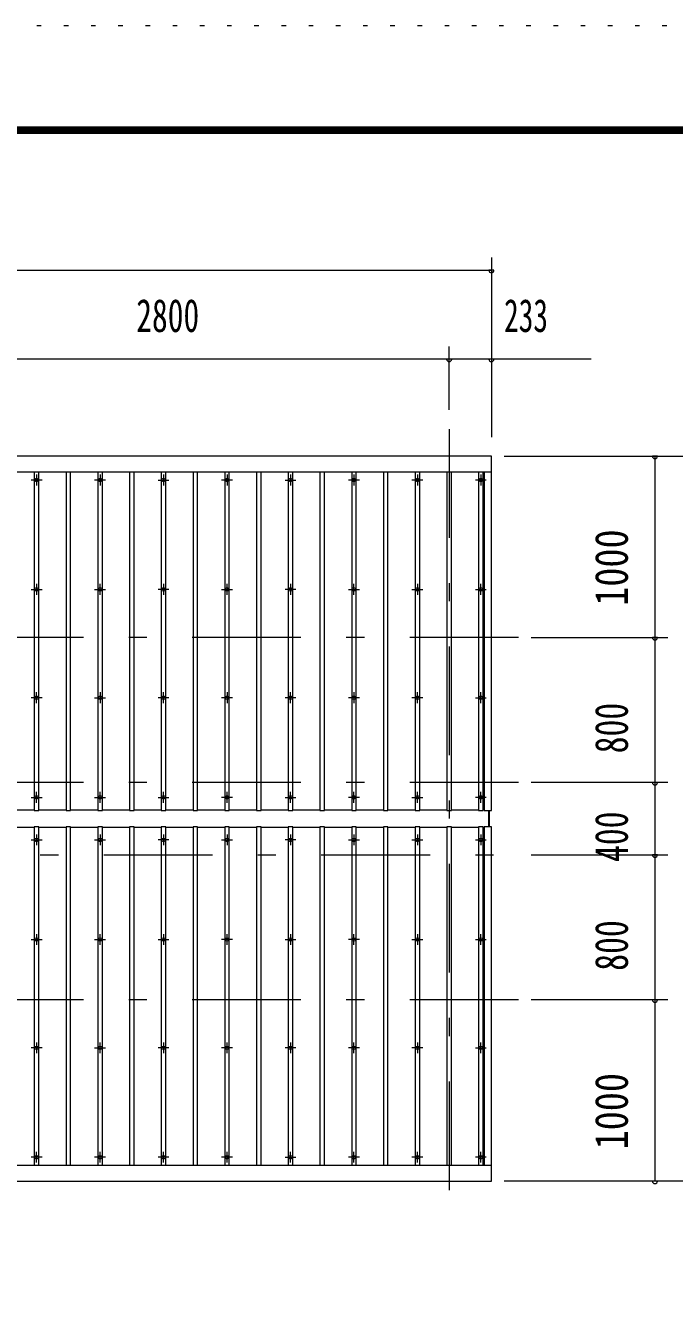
# Model space of a CAD drawing. Units: millimetres, scale not verified. Extents: x -32484 to 32484, y -14700 to 14700.
# Drawn here: x 292 to 3872, y 7701 to 14700 of the extents above; entities that cross this region are included whole.
import ezdxf
from ezdxf.enums import TextEntityAlignment as Align

# ---------------------------------------------------------------- set-up
doc = ezdxf.new("R2010")
doc.units = ezdxf.units.MM
doc.header["$LTSCALE"] = 50
doc.linetypes.add('USER3', pattern=[24, 12, -5, 2, -5])
doc.linetypes.add('USER4', pattern=[3, 0.5, -2.5])
for name, color, linetype, lineweight in [('0-2_1-0BOLD', 7, 'Continuous', 18), ('0-3_1-2CENTER', 3, 'USER3', 18), ('0-4_1-4THIN', 4, 'Continuous', 18), ('0-5_1-5DIM', 3, 'Continuous', 18), ('0-C_F-F', 5, 'Continuous', 18), ('0-D_F-E_J_ADD', 3, 'USER4', 18)]:
    doc.layers.add(name, color=color, linetype=linetype, lineweight=lineweight)
doc.styles.add('ＭＳ ゴシック', font='')
doc.styles.get('ＭＳ ゴシック').set_extended_font_data('MS Gothic')

msp = doc.modelspace()

# ---------------------------------------------------------------- linework, layer by layer
at = {"layer": '0-2_1-0BOLD'}
for p, q in [((-4954.28, 12236.05), (2861.71, 12236.05)), ((2845.71, 10367.39), (2845.71, 10277.69)), ((2851.71, 10277.69), (2851.71, 10367.39)), ((2861.71, 8409.03), (-4954.28, 8409.03))]:
    msp.add_line(p, q, dxfattribs=at)
for points in [[(2861.71, 12322.54), (-4954.28, 12322.54), (-4954.28, 10367.39), (-4914.28, 10367.39), (-4914.28, 12236.05)], [(2821.71, 12236.05), (2821.71, 10367.39), (2861.71, 10367.39), (2861.71, 12322.54)], [(-4914.28, 8409.03), (-4914.28, 10277.69), (-4954.28, 10277.69), (-4954.28, 8322.54), (2861.71, 8322.54)], [(2861.71, 8322.54), (2861.71, 10277.69), (2821.71, 10277.69), (2821.71, 8409.03)]]:
    msp.add_lwpolyline(points, dxfattribs=at)
for centre in [(353.71, 12191.11), (703.71, 12191.11), (1053.71, 12191.11), (1403.71, 12191.11), (1753.71, 12191.11), (2103.71, 12191.11), (2453.71, 12191.11), (2803.71, 12191.11), (353.71, 11587.41), (703.71, 11587.41), (1053.72, 11587.41), (1403.72, 11587.41), (1753.71, 11587.41), (2103.72, 11587.41), (2453.71, 11587.41), (2803.71, 11587.41), (353.71, 10989.62), (703.71, 10989.62), (1053.72, 10989.62), (1403.72, 10989.62), (1753.71, 10989.62), (2103.72, 10989.62), (2453.71, 10989.62), (2803.71, 10989.62), (353.71, 10439.93), (703.71, 10439.93), (1053.72, 10439.93), (1403.72, 10439.93), (1753.71, 10439.93), (2103.72, 10439.93), (2453.71, 10439.93), (2803.71, 10439.93), (353.71, 10205.15), (703.71, 10205.15), (1053.72, 10205.15), (1403.72, 10205.15), (1753.71, 10205.15), (2103.72, 10205.15), (2453.71, 10205.15), (2803.71, 10205.15), (353.71, 9655.46), (703.71, 9655.46), (1053.72, 9655.46), (1403.72, 9655.46), (1753.71, 9655.46), (2103.72, 9655.46), (2453.71, 9655.46), (2803.71, 9655.46), (353.71, 9057.68), (703.71, 9057.68), (1053.72, 9057.68), (1403.72, 9057.68), (1753.71, 9057.68), (2103.72, 9057.68), (2453.71, 9057.68), (2803.71, 9057.68), (353.71, 8453.97), (703.71, 8453.97), (1053.71, 8453.97), (1403.71, 8453.97), (1753.71, 8453.97), (2103.71, 8453.97), (2453.71, 8453.97), (2803.71, 8453.97)]:
    msp.add_circle(centre, 10, dxfattribs=at)
at = {"layer": '0-3_1-2CENTER'}
for p, q in [((2628.71, 12472.55), (2628.71, 8172.54)), ((383.71, 12191.11), (323.72, 12191.11)), ((353.71, 12221.12), (353.71, 12161.11)), ((733.71, 12191.11), (673.72, 12191.11)), ((703.71, 12221.12), (703.71, 12161.11)), ((1023.72, 12191.11), (1083.71, 12191.11)), ((1053.71, 12221.12), (1053.71, 12161.11)), ((1433.71, 12191.11), (1373.72, 12191.11)), ((1403.71, 12221.12), (1403.71, 12161.11)), ((1723.72, 12191.11), (1783.71, 12191.11)), ((1753.71, 12221.12), (1753.71, 12161.11)), ((2133.71, 12191.11), (2073.72, 12191.11)), ((2103.71, 12221.12), (2103.71, 12161.11)), ((2483.71, 12191.11), (2423.72, 12191.11)), ((2453.71, 12221.12), (2453.71, 12161.11)), ((2833.71, 12191.11), (2773.72, 12191.11)), ((2803.71, 12221.12), (2803.71, 12161.11)), ((323.72, 11587.41), (383.71, 11587.41)), ((353.71, 11617.41), (353.71, 11557.41)), ((673.72, 11587.41), (733.71, 11587.41)), ((703.71, 11557.41), (703.71, 11617.41)), ((1083.71, 11587.41), (1023.72, 11587.41)), ((1053.72, 11617.41), (1053.72, 11557.41)), ((1373.72, 11587.41), (1433.71, 11587.41)), ((1403.72, 11557.41), (1403.72, 11617.41)), ((1783.71, 11587.41), (1723.72, 11587.41)), ((1753.71, 11617.41), (1753.71, 11557.41)), ((2073.72, 11587.41), (2133.71, 11587.41)), ((2103.72, 11557.41), (2103.72, 11617.41)), ((2423.72, 11587.41), (2483.71, 11587.41)), ((2453.71, 11617.41), (2453.71, 11557.41)), ((2773.72, 11587.41), (2833.71, 11587.41)), ((2803.71, 11557.41), (2803.71, 11617.41)), ((3011.71, 11322.54), (-5276.29, 11322.54)), ((383.71, 10989.62), (323.72, 10989.62)), ((353.71, 10959.62), (353.71, 11019.63)), ((673.72, 10989.62), (733.71, 10989.62)), ((703.71, 11019.63), (703.71, 10959.62)), ((1083.71, 10989.62), (1023.72, 10989.62)), ((1053.72, 10959.62), (1053.72, 11019.63)), ((1433.71, 10989.62), (1373.72, 10989.62)), ((1403.72, 11019.63), (1403.72, 10959.62)), ((1783.71, 10989.62), (1723.72, 10989.62)), ((1753.71, 10959.62), (1753.71, 11019.63)), ((2133.71, 10989.62), (2073.72, 10989.62)), ((2103.72, 11019.63), (2103.72, 10959.62)), ((2483.71, 10989.62), (2423.72, 10989.62)), ((2453.71, 10959.62), (2453.71, 11019.63)), ((2773.72, 10989.62), (2833.71, 10989.62)), ((2803.71, 10959.62), (2803.71, 11019.63)), ((3011.71, 10522.54), (-5276.29, 10522.54)), ((323.72, 10439.93), (383.71, 10439.93)), ((353.71, 10409.93), (353.71, 10469.93)), ((673.72, 10439.93), (733.71, 10439.93)), ((703.71, 10409.93), (703.71, 10469.93)), ((1023.72, 10439.93), (1083.71, 10439.93)), ((1053.72, 10409.93), (1053.72, 10469.93)), ((1433.71, 10439.93), (1373.72, 10439.93)), ((1403.72, 10409.93), (1403.72, 10469.93)), ((1723.72, 10439.93), (1783.71, 10439.93)), ((1753.71, 10409.93), (1753.71, 10469.93)), ((2133.71, 10439.93), (2073.72, 10439.93)), ((2103.72, 10409.93), (2103.72, 10469.93)), ((2423.72, 10439.93), (2483.71, 10439.93)), ((2453.71, 10409.93), (2453.71, 10469.93)), ((2833.71, 10439.93), (2773.72, 10439.93)), ((2803.71, 10409.93), (2803.71, 10469.93)), ((353.71, 10235.15), (353.71, 10175.15)), ((703.71, 10235.15), (703.71, 10175.15)), ((1053.72, 10235.15), (1053.72, 10175.15)), ((1403.72, 10235.15), (1403.72, 10175.15)), ((1753.71, 10235.15), (1753.71, 10175.15)), ((2103.72, 10235.15), (2103.72, 10175.15)), ((2453.71, 10235.15), (2453.71, 10175.15)), ((2803.71, 10235.15), (2803.71, 10175.15)), ((323.72, 10205.15), (383.71, 10205.15)), ((673.72, 10205.15), (733.71, 10205.15)), ((1083.71, 10205.15), (1023.72, 10205.15)), ((1373.72, 10205.15), (1433.71, 10205.15)), ((1783.71, 10205.15), (1723.72, 10205.15)), ((2073.72, 10205.15), (2133.71, 10205.15)), ((2423.72, 10205.15), (2483.71, 10205.15)), ((2773.72, 10205.15), (2833.71, 10205.15)), ((-5276.29, 10122.54), (3011.71, 10122.54)), ((353.71, 9685.46), (353.71, 9625.46)), ((703.71, 9625.46), (703.71, 9685.46)), ((1053.72, 9685.46), (1053.72, 9625.46)), ((1403.72, 9625.46), (1403.72, 9685.46)), ((1753.71, 9685.46), (1753.71, 9625.46)), ((2103.72, 9625.46), (2103.72, 9685.46)), ((2453.71, 9685.46), (2453.71, 9625.46)), ((2803.71, 9625.46), (2803.71, 9685.46)), ((323.72, 9655.46), (383.71, 9655.46)), ((673.72, 9655.46), (733.71, 9655.46)), ((1023.72, 9655.46), (1083.71, 9655.46)), ((1433.71, 9655.46), (1373.72, 9655.46)), ((1723.72, 9655.46), (1783.71, 9655.46)), ((2133.71, 9655.46), (2073.72, 9655.46)), ((2423.72, 9655.46), (2483.71, 9655.46)), ((2773.72, 9655.46), (2833.71, 9655.46)), ((3011.71, 9322.54), (-5276.29, 9322.54)), ((383.71, 9057.68), (323.72, 9057.68)), ((353.71, 9087.67), (353.71, 9027.67)), ((673.72, 9057.68), (733.71, 9057.68)), ((703.71, 9027.67), (703.71, 9087.67)), ((1083.71, 9057.68), (1023.72, 9057.68)), ((1053.72, 9087.67), (1053.72, 9027.67)), ((1433.71, 9057.68), (1373.72, 9057.68)), ((1403.72, 9027.67), (1403.72, 9087.67)), ((1783.71, 9057.68), (1723.72, 9057.68)), ((1753.71, 9087.67), (1753.71, 9027.67)), ((2133.71, 9057.68), (2073.72, 9057.68)), ((2103.72, 9027.67), (2103.72, 9087.67)), ((2483.71, 9057.68), (2423.72, 9057.68)), ((2453.71, 9087.67), (2453.71, 9027.67)), ((2773.72, 9057.68), (2833.71, 9057.68)), ((2803.71, 9027.67), (2803.71, 9087.67)), ((353.71, 8423.96), (353.71, 8483.97)), ((703.71, 8423.96), (703.71, 8483.97)), ((1053.71, 8423.96), (1053.71, 8483.97)), ((1403.71, 8423.96), (1403.71, 8483.97)), ((1753.71, 8423.96), (1753.71, 8483.97)), ((2103.71, 8423.96), (2103.71, 8483.97)), ((2453.71, 8423.96), (2453.71, 8483.97)), ((2803.71, 8423.96), (2803.71, 8483.97)), ((383.71, 8453.97), (323.72, 8453.97)), ((733.71, 8453.97), (673.72, 8453.97)), ((1083.71, 8453.97), (1023.72, 8453.97)), ((1433.71, 8453.97), (1373.72, 8453.97)), ((1723.72, 8453.97), (1783.71, 8453.97)), ((2133.71, 8453.97), (2073.72, 8453.97)), ((2483.71, 8453.97), (2423.72, 8453.97)), ((2833.71, 8453.97), (2773.72, 8453.97))]:
    msp.add_line(p, q, dxfattribs=at)
at = {"layer": '0-4_1-4THIN'}
for p, q in [((191.22, 10371.64), (341.21, 10371.64)), ((366.22, 10371.64), (516.21, 10371.64)), ((541.22, 10371.64), (691.22, 10371.64)), ((716.22, 10371.64), (866.21, 10371.64)), ((891.21, 10371.64), (1041.21, 10371.64)), ((1066.22, 10371.64), (1216.22, 10371.64)), ((1241.22, 10371.64), (1391.21, 10371.64)), ((1416.21, 10371.64), (1566.21, 10371.64)), ((1591.22, 10371.64), (1741.21, 10371.64)), ((1766.22, 10371.64), (1916.22, 10371.64)), ((1941.21, 10371.64), (2091.21, 10371.64)), ((2116.22, 10371.64), (2266.21, 10371.64)), ((2291.22, 10371.64), (2441.21, 10371.64)), ((2466.22, 10371.64), (2616.21, 10371.64)), ((2641.21, 10371.64), (2791.21, 10371.64)), ((2816.21, 10371.64), (2821.71, 10371.64)), ((341.21, 10273.44), (191.22, 10273.44)), ((516.21, 10273.44), (366.22, 10273.44)), ((691.22, 10273.44), (541.22, 10273.44)), ((866.21, 10273.44), (716.22, 10273.44)), ((1041.21, 10273.44), (891.21, 10273.44)), ((1216.22, 10273.44), (1066.22, 10273.44)), ((1391.21, 10273.44), (1241.22, 10273.44)), ((1566.21, 10273.44), (1416.21, 10273.44)), ((1741.21, 10273.44), (1591.22, 10273.44)), ((1916.22, 10273.44), (1766.22, 10273.44)), ((2091.21, 10273.44), (1941.21, 10273.44)), ((2266.21, 10273.44), (2116.22, 10273.44)), ((2441.21, 10273.44), (2291.22, 10273.44)), ((2616.21, 10273.44), (2466.22, 10273.44)), ((2791.21, 10273.44), (2641.21, 10273.44)), ((2816.21, 10273.44), (2821.71, 10273.44))]:
    msp.add_line(p, q, dxfattribs=at)
for points in [[(341.21, 12236.05), (341.21, 10367.39), (366.21, 10367.39), (366.21, 12236.05)], [(516.21, 12236.05), (516.21, 10367.39), (541.22, 10367.39), (541.22, 12236.05)], [(691.22, 12236.05), (691.22, 10367.39), (716.22, 10367.39), (716.22, 12236.05)], [(866.21, 12236.05), (866.21, 10367.39), (891.21, 10367.39), (891.21, 12236.05)], [(1041.21, 12236.05), (1041.21, 10367.39), (1066.21, 10367.39), (1066.21, 12236.05)], [(1216.22, 12236.05), (1216.22, 10367.39), (1241.22, 10367.39), (1241.22, 12236.05)], [(1391.21, 12236.05), (1391.21, 10367.39), (1416.21, 10367.39), (1416.21, 12236.05)], [(1566.21, 12236.05), (1566.21, 10367.39), (1591.22, 10367.39), (1591.22, 12236.05)], [(1741.21, 12236.05), (1741.21, 10367.39), (1766.22, 10367.39), (1766.22, 12236.05)], [(1916.22, 12236.05), (1916.22, 10367.39), (1941.21, 10367.39), (1941.21, 12236.05)], [(2091.21, 12236.05), (2091.21, 10367.39), (2116.22, 10367.39), (2116.22, 12236.05)], [(2266.21, 12236.05), (2266.21, 10367.39), (2291.22, 10367.39), (2291.22, 12236.05)], [(2441.21, 12236.05), (2441.21, 10367.39), (2466.22, 10367.39), (2466.22, 12236.05)], [(2616.21, 12236.05), (2616.21, 10367.39), (2641.21, 10367.39), (2641.21, 12236.05)], [(2791.21, 12236.05), (2791.21, 10367.39), (2816.21, 10367.39), (2816.21, 12236.05)], [(366.21, 8409.03), (366.21, 10277.69), (341.21, 10277.69), (341.21, 8409.03)], [(541.22, 8409.03), (541.22, 10277.69), (516.21, 10277.69), (516.21, 8409.03)], [(716.22, 8409.03), (716.22, 10277.69), (691.22, 10277.69), (691.22, 8409.03)], [(891.21, 8409.03), (891.21, 10277.69), (866.21, 10277.69), (866.21, 8409.03)], [(1066.21, 8409.03), (1066.21, 10277.69), (1041.21, 10277.69), (1041.21, 8409.03)], [(1241.22, 8409.03), (1241.22, 10277.69), (1216.22, 10277.69), (1216.22, 8409.03)], [(1416.21, 8409.03), (1416.21, 10277.69), (1391.21, 10277.69), (1391.21, 8409.03)], [(1591.22, 8409.03), (1591.22, 10277.69), (1566.21, 10277.69), (1566.21, 8409.03)], [(1766.22, 8409.03), (1766.22, 10277.69), (1741.21, 10277.69), (1741.21, 8409.03)], [(1941.21, 8409.03), (1941.21, 10277.69), (1916.22, 10277.69), (1916.22, 8409.03)], [(2116.22, 8409.03), (2116.22, 10277.69), (2091.21, 10277.69), (2091.21, 8409.03)], [(2291.22, 8409.03), (2291.22, 10277.69), (2266.21, 10277.69), (2266.21, 8409.03)], [(2466.22, 8409.03), (2466.22, 10277.69), (2441.21, 10277.69), (2441.21, 8409.03)], [(2641.21, 8409.03), (2641.21, 10277.69), (2616.21, 10277.69), (2616.21, 8409.03)], [(2816.21, 8409.03), (2816.21, 10277.69), (2791.21, 10277.69), (2791.21, 8409.03)]]:
    msp.add_lwpolyline(points, dxfattribs=at)
at = {"layer": '0-5_1-5DIM'}
for p, q in [((2861.72, 13418.35), (2861.72, 12428.35)), ((-4954.28, 13348.35), (2861.72, 13348.35)), ((2875.72, 13348.35), (2847.72, 13348.35)), ((2628.72, 12578.35), (2628.72, 12928.35)), ((3411.22, 12858.35), (-5503.78, 12858.35)), ((2642.72, 12858.35), (2614.72, 12858.35)), ((2875.72, 12858.35), (2847.72, 12858.35)), ((2931.71, 12322.54), (4323.71, 12322.54)), ((3777.71, 12322.54), (3749.71, 12322.54)), ((3763.71, 12322.54), (3763.71, 11322.54)), ((3081.71, 11322.54), (3833.71, 11322.54)), ((3777.71, 11322.54), (3749.71, 11322.54)), ((3763.71, 11322.54), (3763.71, 10522.54)), ((3833.71, 10522.54), (3081.71, 10522.54)), ((3777.71, 10522.54), (3749.71, 10522.54)), ((3763.71, 10522.54), (3763.71, 10122.54)), ((3081.71, 10122.54), (3833.71, 10122.54)), ((3777.71, 10122.54), (3749.71, 10122.54)), ((3763.71, 10122.54), (3763.71, 9322.54)), ((3833.71, 9322.54), (3081.71, 9322.54)), ((3777.71, 9322.54), (3749.71, 9322.54)), ((3763.71, 9322.54), (3763.71, 8322.54)), ((4323.71, 8322.54), (2931.71, 8322.54)), ((3777.71, 8322.54), (3749.71, 8322.54))]:
    msp.add_line(p, q, dxfattribs=at)
for centre in [(2861.72, 13348.35), (2628.72, 12858.35), (2861.72, 12858.35), (3763.71, 12322.54), (3763.71, 11322.54), (3763.71, 10522.54), (3763.71, 10122.54), (3763.71, 9322.54), (3763.71, 8322.54)]:
    msp.add_arc(centre, 14, 180, 0, dxfattribs=at)
at = {"layer": '0-C_F-F'}
for points in [[(31784.26, 14140), (31784.26, -14000), (-8395.74, -14000), (-8395.74, 14140)], [(31780.76, 14136.5), (-8392.24, 14136.5), (-8392.24, -13996.5), (31780.76, -13996.5)], [(31777.26, 14133), (31777.26, -13993), (-8388.74, -13993), (-8388.74, 14133)], [(31773.76, 14129.5), (31773.76, -13989.5), (-8385.24, -13989.5), (-8385.24, 14129.5)], [(31770.26, 14126), (31770.26, -13986), (-8381.74, -13986), (-8381.74, 14126)], [(31766.76, 14122.5), (31766.76, -13982.5), (-8378.24, -13982.5), (-8378.24, 14122.5)], [(31763.26, 14119), (-8374.74, 14119), (-8374.74, -13979), (31763.26, -13979)], [(31759.76, 14115.5), (-8371.24, 14115.5), (-8371.24, -13975.5), (31759.76, -13975.5)], [(31756.26, 14112), (31756.26, -13972), (-8367.74, -13972), (-8367.74, 14112)], [(31752.76, 14108.5), (-8364.24, 14108.5), (-8364.24, -13968.5), (31752.76, -13968.5)], [(31749.26, 14105), (31749.26, -13965), (-8360.74, -13965), (-8360.74, 14105)]]:
    msp.add_lwpolyline(points, close=True, dxfattribs=at)
at = {"layer": '0-D_F-E_J_ADD', "color": 5}
msp.add_lwpolyline([(32484.26, 14700), (32484.26, -14700), (-9095.74, -14700), (-9095.74, 14700)], close=True, dxfattribs=at)

# ---------------------------------------------------------------- texts
at = {"layer": '0-5_1-5DIM', "color": 7, "style": 'ＭＳ ゴシック'}
for s, width, p in [('2800', 0.7, (903.22, 12953.22)), ('233', 0.65, (2931.72, 12953.22))]:
    msp.add_text(s, height=182.3, dxfattribs=dict(at, width=width)).set_placement(p, align=Align.BOTTOM_LEFT)
for s, width, p in [('1000', 0.85, (3668.84, 11497.04)), ('800', 0.75, (3668.84, 10682.79)), ('400', 0.75, (3668.84, 10082.79)), ('800', 0.75, (3668.84, 9482.79)), ('1000', 0.85, (3668.84, 8497.04))]:
    msp.add_text(s, height=182.3, rotation=90, dxfattribs=dict(at, width=width)).set_placement(p, align=Align.BOTTOM_LEFT)

doc.saveas('drawing.dxf')
